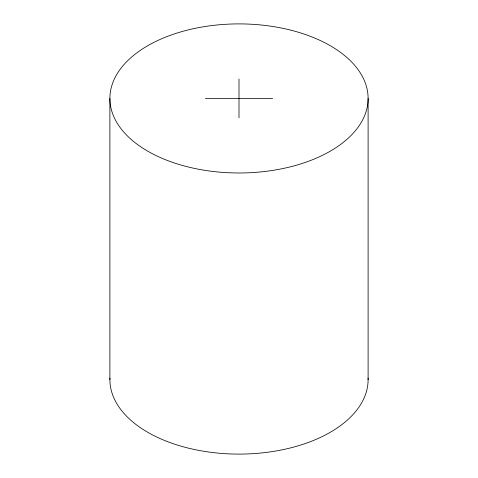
<?xml version="1.0" encoding="UTF-8"?>
<svg xmlns="http://www.w3.org/2000/svg" width="478" height="478" viewBox="0 0 478 478"><rect width="100%" height="100%" fill="white"/><g stroke="black" fill="none" stroke-linecap="round" stroke-linejoin="round"><path stroke-width="0.72" d="M205.367 98.444L272.633 98.444M368.108 98.444A129.108 74.544 0 0 1 174.446 162.998A129.108 74.544 0 0 1 174.446 33.884A129.108 74.544 0 0 1 368.108 98.444L368.108 379.556M239 79.025L239 117.863M109.892 98.444L109.892 379.556M368.084 378.128A129.108 74.544 0 0 1 239 454.1A129.108 74.544 0 0 1 109.916 378.128"/></g></svg>
